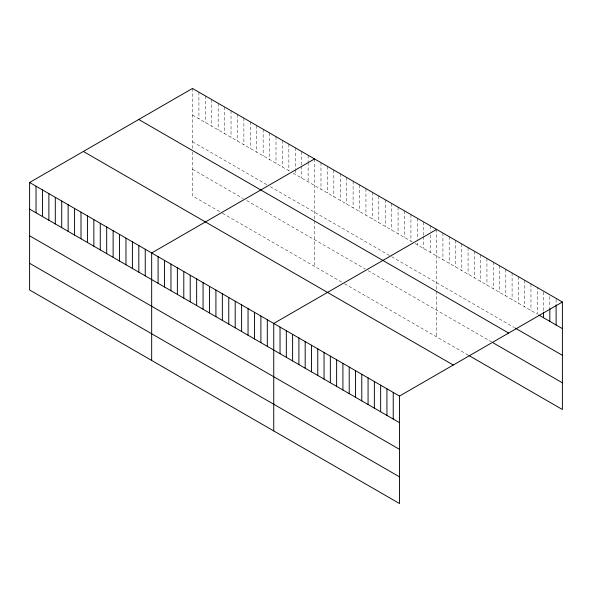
<?xml version="1.0" encoding="UTF-8"?>
<svg xmlns="http://www.w3.org/2000/svg" width="592" height="592" viewBox="0 0 592 592"><rect width="100%" height="100%" fill="white"/><g stroke="black" fill="none" stroke-linecap="round" stroke-linejoin="round"><path stroke-width="0.44" stroke-dasharray="2.96 2.22" d="M192.489 115.063L290.287 171.525M293.144 173.175L412.358 242.002M415.214 243.652L537.247 314.108L537.247 287.497M192.489 141.754L267.443 185.03M270.3 186.68L390.942 256.329M391.652 256.743L514.448 327.635M192.489 169.245L243.171 198.512M246.738 200.57L365.242 268.99M368.098 270.64L491.656 341.969M219.61 211.596L192.489 195.937L192.489 152.063M222.466 213.246L341.688 282.073M344.537 283.723L468.072 355.045M556.11 299.308L556.11 303.896M549.82 296.592L549.82 307.603M543.537 292.048L543.537 311.318M530.957 283.871L530.957 310.482M524.667 280.238L524.667 306.848M518.377 276.605L518.377 303.215M512.095 272.979L512.095 299.589M505.805 269.345L505.805 295.956M499.515 265.712L499.515 292.322M493.225 262.086L493.225 288.696M486.935 258.452L486.935 285.063M480.652 254.826L480.652 281.437M474.362 251.193L474.362 277.803M468.072 247.56L468.072 274.17M461.782 243.934L461.782 270.544M455.492 240.3L455.492 266.911M449.21 236.667L449.21 263.277M442.92 233.041L442.92 259.651M436.63 229.407L436.63 289.584M436.63 291.301L436.63 336.892M430.206 225.7L430.206 231.206M430.206 234.876L430.206 252.31M423.776 221.993L423.776 235.757M423.776 236.674L423.776 248.603M417.353 218.278L417.353 239.383M417.353 243.053L417.353 244.888M410.929 214.57L410.929 241.181M404.506 210.863L404.506 237.473M398.083 207.156L398.083 233.766M391.652 203.441L391.652 230.051M385.229 199.733L385.229 226.344M378.806 196.026L378.806 222.636M372.383 192.319L372.383 218.922M365.952 188.604L365.952 215.214M359.529 184.896L359.529 211.507M353.106 181.189L353.106 207.799M346.683 177.474L346.683 204.085M340.259 173.767L340.259 200.377M333.829 170.059L333.829 196.67M327.406 166.352L327.406 192.962M320.982 162.637L320.982 189.248M314.559 158.93L314.559 219.107M314.559 220.823L314.559 266.415M308.129 155.222L308.129 161.646M308.129 162.563L308.129 181.833M301.705 151.515L301.705 165.279M301.705 166.197L301.705 178.125M295.282 147.8L295.282 168.905M295.282 169.823L295.282 174.411M288.859 144.093L288.859 170.703M282.436 140.385L282.436 166.996M276.005 136.678L276.005 163.288M269.582 132.963L269.582 159.574M263.159 129.256L263.159 155.866M256.736 125.548L256.736 152.159M250.312 121.841L250.312 148.444M243.882 118.126L243.882 144.737M237.459 114.419L237.459 141.029M231.035 110.711L231.035 137.322M224.612 106.997L224.612 133.607M218.182 103.289L218.182 129.9M211.758 99.582L211.758 126.192M205.335 95.874L205.335 122.485M198.912 92.16L198.912 118.77M192.489 88.452L192.489 148.629"/><path stroke-width="0.89" d="M29.6 182.491L399.511 396.063L399.511 503.548L29.6 289.976L29.6 182.491L192.489 88.452L562.4 302.024L562.4 409.509L468.857 355.496M314.559 158.93L151.67 252.969L151.67 360.454M436.63 229.407L273.741 323.447L273.741 430.932M399.511 396.063L562.4 302.024M538.816 315.018L562.4 328.634M515.232 328.094L562.4 355.318M138.735 119.488L508.646 333.052M493.225 342.879L562.4 382.817M83.354 151.463L453.265 365.027M29.6 209.102L399.511 422.673M29.6 235.794L399.511 449.358M29.6 263.292L399.511 476.856M556.11 304.813L556.11 325.001M549.82 308.521L549.82 321.367M543.537 312.236L543.537 317.741M393.229 392.429L393.229 419.04M386.939 388.803L386.939 415.414M380.649 385.17L380.649 411.78M374.359 381.537L374.359 408.147M368.069 377.911L368.069 404.521M361.786 374.277L361.786 400.888M355.496 370.651L355.496 397.262M349.206 367.018L349.206 393.628M342.916 363.384L342.916 389.995M336.626 359.758L336.626 386.369M330.343 356.125L330.343 382.735M324.053 352.492L324.053 379.102M317.763 348.866L317.763 375.476M311.473 345.232L311.473 371.843M305.183 341.606L305.183 368.209M298.901 337.973L298.901 364.583M292.611 334.339L292.611 360.95M286.321 330.713L286.321 357.324M280.031 327.08L280.031 353.69M267.318 319.739L267.318 346.35M260.894 316.032L260.894 342.642M254.471 312.324L254.471 338.935M248.048 308.61L248.048 335.22M241.617 304.902L241.617 331.513M235.194 301.195L235.194 327.805M228.771 297.487L228.771 324.09M222.348 293.773L222.348 320.383M215.917 290.065L215.917 316.676M209.494 286.358L209.494 312.968M203.071 282.643L203.071 309.253M196.648 278.936L196.648 305.546M190.224 275.228L190.224 301.839M183.794 271.521L183.794 298.131M177.371 267.806L177.371 294.416M170.947 264.099L170.947 290.709M164.524 260.391L164.524 287.002M158.094 256.684L158.094 283.294M145.247 249.262L145.247 275.872M138.824 245.554L138.824 272.165M132.401 241.847L132.401 268.457M125.97 238.132L125.97 264.742M119.547 234.425L119.547 261.035M113.124 230.717L113.124 257.328M106.701 227.01L106.701 253.62M100.27 223.295L100.27 249.905M93.847 219.588L93.847 246.198M87.424 215.88L87.424 242.491M81 212.165L81 238.776M74.577 208.458L74.577 235.068M68.147 204.751L68.147 231.361M61.723 201.043L61.723 227.654M55.3 197.328L55.3 223.939M48.877 193.621L48.877 220.231M42.446 189.914L42.446 216.524M36.023 186.206L36.023 212.817"/></g></svg>
